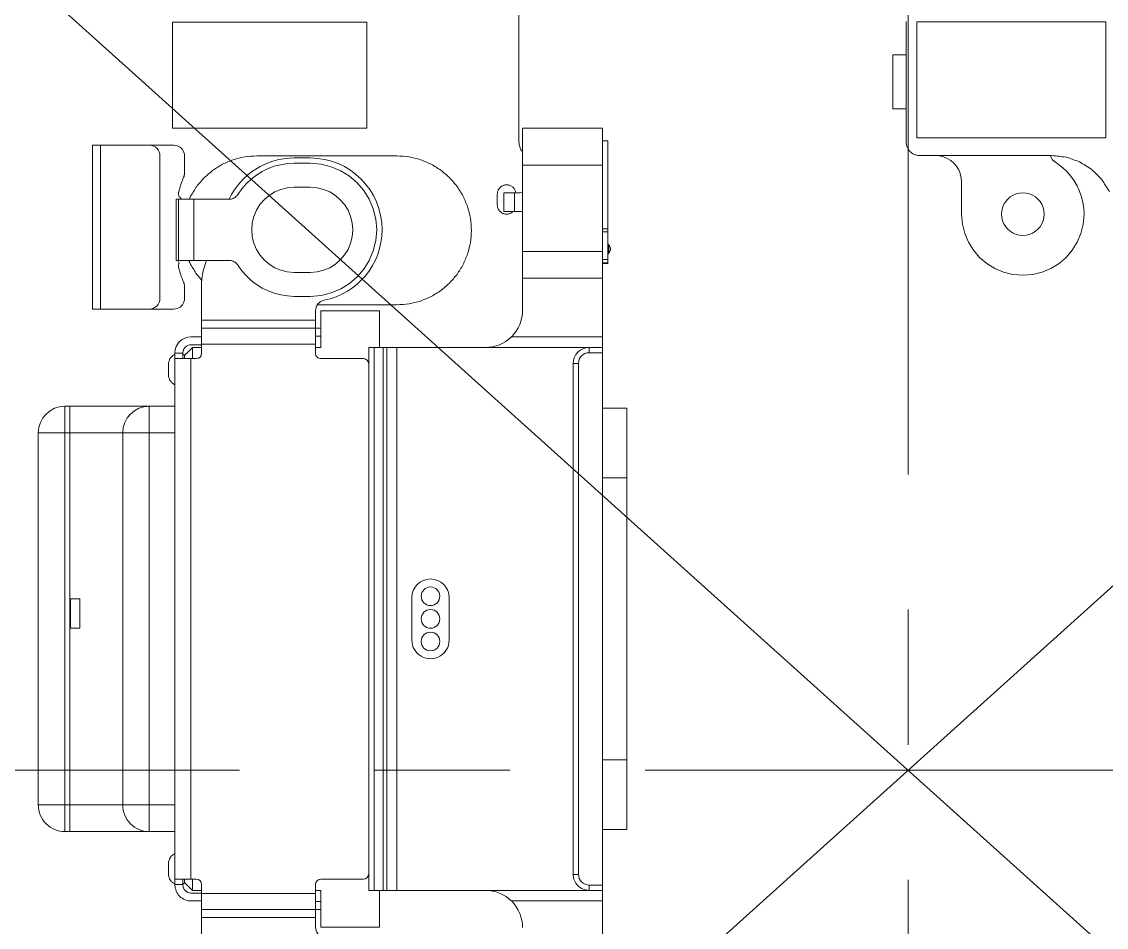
# Model space of a CAD drawing. Header units: millimetres. Extents: x 1863 to 2194, y 977 to 1295.
# Drawn here: x 2027.32 to 2047.69, y 1114.25 to 1131.27 of the extents above; entities that cross this region are included whole.
import ezdxf

# ---------------------------------------------------------------- set-up
doc = ezdxf.new("R2010")
doc.units = ezdxf.units.MM
doc.linetypes.add('CENTERX2', pattern=[101.6, 63.5, -12.7, 12.7, -12.7])
doc.layers.add('05 Tray 實際版框', color=220, linetype='Continuous', lineweight=25)
doc.layers.add('2', color=7, linetype='Continuous', true_color=0xffffff)
doc.layers.add('BMLJ', color=4, linetype='Continuous')
doc.layers.get('0').off()

# ---------------------------------------------------------------- blocks, each defined once
blk = doc.blocks.new('A$C1B9535D9')
at = {"layer": '2', "color": 35, "linetype": 'Continuous', "lineweight": 18}
for p, q in [((33.091, 138.916), (33.091, 138.456)), ((39.698, 138.916), (34.398, 138.916)), ((34.398, 138.456), (34.398, 138.916)), ((39.698, 138.916), (39.698, 138.456)), ((41.004, 138.456), (41.004, 138.916)), ((28.069, 138.556), (28.069, 138.456)), ((28.069, 138.556), (30.369, 138.556)), ((29.722, 138.456), (29.722, 138.556)), ((29.778, 138.556), (29.778, 138.456)), ((30.027, 138.575), (30.173, 138.575)), ((30.09, 138.606), (30.11, 138.606)), ((30.298, 138.456), (30.298, 138.556)), ((30.357, 138.556), (30.357, 138.456)), ((30.369, 138.456), (30.369, 138.556)), ((27.829, 138.456), (27.829, 136.956)), ((42.349, 138.456), (27.829, 138.456)), ((28.524, 136.956), (28.524, 138.456)), ((30.147, 136.956), (30.147, 138.456)), ((30.647, 138.456), (30.647, 136.956)), ((31.749, 136.746), (31.749, 138.456)), ((31.949, 134.066), (31.949, 138.456)), ((32.049, 138.456), (32.049, 138.206)), ((42.049, 138.456), (42.049, 138.206)), ((42.149, 138.456), (42.149, 134.066)), ((46.269, 138.456), (42.349, 138.456)), ((42.349, 138.456), (42.349, 136.746)), ((32.049, 138.206), (31.949, 138.206)), ((42.049, 138.206), (42.149, 138.206)), ((32.249, 138.006), (32.249, 137.906)), ((41.849, 138.006), (32.249, 138.006)), ((41.849, 138.006), (41.849, 137.906)), ((41.849, 137.906), (32.249, 137.906)), ((27.829, 136.956), (31.249, 136.956)), ((29.044, 136.829), (29.04, 136.829)), ((29.044, 136.606), (29.044, 136.906)), ((29.044, 136.806), (29.394, 136.806)), ((29.394, 136.906), (29.394, 136.606)), ((29.394, 136.606), (29.044, 136.606)), ((37.449, 135.576), (36.649, 135.576)), ((36.649, 134.876), (37.449, 134.876)), ((31.949, 134.596), (42.149, 134.596)), ((31.949, 134.405), (42.149, 134.405)), ((42.149, 134.335), (31.949, 134.335)), ((29.001, 133.975), (29.164, 134.076)), ((29.164, 134.076), (29.344, 134.152)), ((29.344, 134.152), (29.536, 134.199)), ((29.536, 134.199), (29.739, 134.216)), ((29.739, 134.216), (29.941, 134.199)), ((29.941, 134.199), (30.134, 134.152)), ((30.134, 134.152), (30.313, 134.076)), ((30.313, 134.076), (30.477, 133.975)), ((31.949, 134.266), (31.259, 134.266)), ((31.259, 133.166), (31.259, 134.266)), ((31.949, 134.166), (42.149, 134.166)), ((42.839, 134.266), (42.149, 134.266)), ((42.839, 134.266), (42.839, 133.166)), ((28.855, 133.85), (29.001, 133.975)), ((30.477, 133.975), (30.623, 133.85)), ((42.149, 134.066), (31.949, 134.066)), ((32.159, 133.966), (32.159, 133.166)), ((41.939, 133.966), (41.939, 133.166)), ((28.628, 133.541), (28.73, 133.705)), ((28.73, 133.705), (28.855, 133.85)), ((29.371, 133.677), (29.266, 133.612)), ((29.486, 133.725), (29.371, 133.677)), ((29.609, 133.755), (29.486, 133.725)), ((29.739, 133.766), (29.609, 133.755)), ((29.869, 133.755), (29.739, 133.766)), ((29.992, 133.725), (29.869, 133.755)), ((30.107, 133.677), (29.992, 133.725)), ((30.211, 133.612), (30.107, 133.677)), ((30.623, 133.85), (30.748, 133.705)), ((30.748, 133.705), (30.849, 133.541)), ((28.553, 133.362), (28.628, 133.541)), ((29.173, 133.532), (29.093, 133.439)), ((29.266, 133.612), (29.173, 133.532)), ((30.305, 133.532), (30.211, 133.612)), ((30.385, 133.439), (30.305, 133.532)), ((30.849, 133.541), (30.925, 133.362)), ((28.505, 133.169), (28.553, 133.362)), ((29.028, 133.334), (28.98, 133.219)), ((29.093, 133.439), (29.028, 133.334)), ((30.45, 133.334), (30.385, 133.439)), ((30.498, 133.219), (30.45, 133.334)), ((30.925, 133.362), (30.972, 133.169)), ((28.489, 132.966), (28.505, 133.169)), ((28.949, 133.096), (28.939, 132.966)), ((28.98, 133.219), (28.949, 133.096)), ((30.528, 133.096), (30.498, 133.219)), ((30.539, 132.966), (30.528, 133.096)), ((30.972, 133.169), (30.989, 132.966)), ((31.949, 133.166), (31.259, 133.166)), ((31.259, 133.066), (32.059, 133.066)), ((31.439, 130.926), (31.439, 133.066)), ((31.589, 130.926), (31.589, 133.166)), ((31.739, 133.166), (31.739, 133.066)), ((31.889, 133.066), (31.889, 130.926)), ((31.949, 133.066), (31.949, 133.166)), ((42.039, 133.066), (42.838, 133.066)), ((42.149, 133.066), (42.149, 133.166)), ((42.839, 133.166), (42.149, 133.166)), ((42.209, 133.066), (42.209, 130.926)), ((42.359, 133.166), (42.359, 133.066)), ((42.509, 130.926), (42.509, 133.166)), ((42.659, 130.926), (42.659, 133.066)), ((28.389, 132.966), (28.389, 132.666)), ((28.489, 132.666), (28.489, 132.966)), ((28.939, 132.966), (28.939, 132.666)), ((30.539, 132.666), (30.539, 132.966)), ((30.989, 132.966), (30.989, 132.665)), ((28.495, 132.539), (28.489, 132.666)), ((28.939, 132.666), (28.949, 132.536)), ((30.528, 132.536), (30.539, 132.666)), ((30.989, 132.665), (30.982, 132.538)), ((28.515, 132.414), (28.495, 132.539)), ((28.949, 132.536), (28.98, 132.414)), ((30.498, 132.414), (30.528, 132.536)), ((30.982, 132.538), (30.963, 132.413)), ((28.546, 132.292), (28.515, 132.414)), ((28.589, 132.175), (28.546, 132.292)), ((28.98, 132.414), (29.028, 132.299)), ((29.028, 132.299), (29.093, 132.194)), ((30.385, 132.194), (30.45, 132.299)), ((30.45, 132.299), (30.498, 132.414)), ((30.931, 132.292), (30.888, 132.175)), ((30.963, 132.413), (30.931, 132.292)), ((28.644, 132.063), (28.589, 132.175)), ((28.709, 131.957), (28.644, 132.063)), ((29.093, 132.194), (29.173, 132.101)), ((29.173, 132.101), (29.266, 132.021)), ((30.211, 132.021), (30.305, 132.101)), ((30.305, 132.101), (30.385, 132.194)), ((30.833, 132.063), (30.768, 131.957)), ((30.888, 132.175), (30.833, 132.063)), ((28.785, 131.858), (28.709, 131.957)), ((28.871, 131.767), (28.785, 131.858)), ((29.266, 132.021), (29.371, 131.956)), ((29.371, 131.956), (29.486, 131.907)), ((29.486, 131.907), (29.609, 131.877)), ((29.609, 131.877), (29.739, 131.867)), ((29.739, 131.867), (29.869, 131.877)), ((29.869, 131.877), (29.992, 131.907)), ((29.992, 131.907), (30.107, 131.956)), ((30.107, 131.956), (30.211, 132.021)), ((30.692, 131.858), (30.606, 131.767)), ((30.768, 131.957), (30.692, 131.858)), ((28.966, 131.684), (28.871, 131.767)), ((29.07, 131.61), (28.966, 131.684)), ((30.511, 131.684), (30.407, 131.61)), ((30.606, 131.767), (30.511, 131.684)), ((29.087, 131.598), (29.07, 131.61)), ((29.103, 131.585), (29.087, 131.598)), ((29.116, 131.57), (29.103, 131.585)), ((29.129, 131.554), (29.116, 131.57)), ((29.139, 131.537), (29.129, 131.554)), ((29.148, 131.519), (29.139, 131.537)), ((29.155, 131.5), (29.148, 131.519)), ((29.16, 131.481), (29.155, 131.5)), ((29.163, 131.461), (29.16, 131.481)), ((29.164, 131.44), (29.163, 131.461)), ((29.164, 131.44), (29.164, 130.446)), ((30.315, 131.461), (30.314, 131.44)), ((30.314, 131.44), (30.314, 130.446)), ((30.318, 131.481), (30.315, 131.461)), ((30.323, 131.5), (30.318, 131.481)), ((30.33, 131.519), (30.323, 131.5)), ((30.338, 131.537), (30.33, 131.519)), ((30.349, 131.554), (30.338, 131.537)), ((30.361, 131.57), (30.349, 131.554)), ((30.375, 131.585), (30.361, 131.57)), ((30.39, 131.598), (30.375, 131.585)), ((30.407, 131.61), (30.39, 131.598)), ((30.407, 130.986), (30.314, 131.021)), ((32.059, 130.926), (30.749, 130.926)), ((31.749, 130.726), (31.749, 130.926)), ((31.899, 130.726), (31.899, 130.926)), ((31.949, 130.756), (31.949, 130.926)), ((32.159, 130.426), (32.159, 130.826)), ((41.939, 130.426), (41.939, 130.826)), ((42.039, 130.926), (43.348, 130.926)), ((42.149, 130.756), (42.149, 130.926)), ((42.199, 130.726), (42.199, 130.926)), ((42.349, 130.726), (42.349, 130.926)), ((29.164, 130.783), (30.314, 130.783)), ((31.949, 130.756), (32.099, 130.606)), ((31.949, 130.756), (32.159, 130.756)), ((32.159, 130.606), (32.099, 130.606)), ((32.159, 130.726), (41.939, 130.726)), ((41.939, 130.756), (42.149, 130.756)), ((41.999, 130.606), (41.939, 130.606)), ((41.999, 130.606), (42.149, 130.756)), ((28.149, 130.404), (28.152, 130.437)), ((28.149, 130.404), (28.149, 128.876)), ((28.152, 130.437), (28.159, 130.467)), ((28.171, 130.496), (28.159, 130.467)), ((28.171, 130.496), (28.188, 130.522)), ((28.208, 130.546), (28.188, 130.522)), ((28.208, 130.546), (28.231, 130.566)), ((28.257, 130.582), (28.231, 130.566)), ((28.286, 130.594), (28.257, 130.582)), ((28.286, 130.594), (28.317, 130.602)), ((28.349, 130.604), (28.317, 130.602)), ((28.675, 130.604), (28.349, 130.604)), ((28.675, 130.604), (28.683, 130.604)), ((28.692, 130.603), (28.683, 130.604)), ((28.7, 130.602), (28.692, 130.603)), ((28.708, 130.601), (28.7, 130.602)), ((28.715, 130.6), (28.708, 130.601)), ((28.715, 130.6), (28.723, 130.598)), ((28.731, 130.596), (28.723, 130.598)), ((28.739, 130.593), (28.731, 130.596)), ((28.747, 130.591), (28.739, 130.593)), ((28.754, 130.588), (28.747, 130.591)), ((28.782, 130.576), (28.754, 130.588)), ((28.81, 130.565), (28.782, 130.576)), ((28.838, 130.554), (28.81, 130.565)), ((28.867, 130.544), (28.838, 130.554)), ((28.867, 130.544), (28.896, 130.534)), ((28.924, 130.525), (28.896, 130.534)), ((28.954, 130.517), (28.924, 130.525)), ((28.983, 130.509), (28.954, 130.517)), ((29.012, 130.501), (28.983, 130.509)), ((29.042, 130.494), (29.012, 130.501)), ((29.055, 130.492), (29.042, 130.494)), ((29.055, 130.492), (29.068, 130.492)), ((29.081, 130.493), (29.068, 130.492)), ((29.081, 130.493), (29.094, 130.496)), ((29.106, 130.501), (29.094, 130.496)), ((29.117, 130.507), (29.106, 130.501)), ((29.128, 130.515), (29.117, 130.507)), ((29.164, 130.549), (29.128, 130.515)), ((29.164, 130.494), (30.314, 130.494)), ((30.314, 130.446), (29.164, 130.446)), ((30.372, 130.501), (30.363, 130.505)), ((30.372, 130.501), (30.384, 130.496)), ((30.384, 130.496), (30.397, 130.493)), ((30.41, 130.492), (30.397, 130.493)), ((30.41, 130.492), (30.423, 130.492)), ((30.437, 130.494), (30.423, 130.492)), ((30.466, 130.501), (30.437, 130.494)), ((30.466, 130.501), (30.495, 130.509)), ((30.524, 130.517), (30.495, 130.509)), ((30.553, 130.525), (30.524, 130.517)), ((30.553, 130.525), (30.582, 130.535)), ((30.611, 130.544), (30.582, 130.535)), ((30.639, 130.554), (30.611, 130.544)), ((30.668, 130.565), (30.639, 130.554)), ((30.696, 130.576), (30.668, 130.565)), ((30.696, 130.576), (30.724, 130.588)), ((30.731, 130.591), (30.724, 130.588)), ((30.731, 130.591), (30.739, 130.594)), ((30.739, 130.594), (30.747, 130.596)), ((30.747, 130.596), (30.754, 130.598)), ((30.754, 130.598), (30.762, 130.6)), ((30.762, 130.6), (30.77, 130.602)), ((30.77, 130.602), (30.778, 130.603)), ((30.786, 130.604), (30.778, 130.603)), ((30.786, 130.604), (30.794, 130.604)), ((30.794, 130.604), (30.802, 130.604)), ((31.029, 130.604), (30.802, 130.604)), ((31.029, 130.604), (31.061, 130.602)), ((31.092, 130.594), (31.061, 130.602)), ((31.092, 130.594), (31.121, 130.582)), ((31.121, 130.582), (31.147, 130.566)), ((31.17, 130.546), (31.147, 130.566)), ((31.17, 130.546), (31.19, 130.522)), ((31.207, 130.496), (31.19, 130.522)), ((31.219, 130.467), (31.207, 130.496)), ((31.219, 130.467), (31.226, 130.437)), ((31.226, 130.437), (31.229, 130.405)), ((31.229, 129.026), (31.229, 130.405)), ((32.049, 130.576), (32.159, 130.576)), ((42.049, 130.426), (32.049, 130.426)), ((32.059, 130.426), (32.059, 130.576)), ((33.053, 128.358), (33.053, 130.427)), ((33.553, 130.427), (33.553, 127.858)), ((40.544, 127.858), (40.544, 130.427)), ((41.044, 130.427), (41.044, 128.358)), ((42.049, 130.576), (41.939, 130.576)), ((42.039, 130.426), (42.039, 130.576)), ((31.029, 130.144), (28.349, 130.144)), ((33.053, 129.941), (41.044, 129.941)), ((33.553, 129.444), (40.544, 129.444)), ((28.149, 129.026), (31.229, 129.026)), ((31.229, 129.026), (31.229, 128.876)), ((31.229, 128.876), (28.149, 128.876)), ((36.672, 128.461), (36.672, 128.639)), ((37.222, 128.639), (36.672, 128.639)), ((37.222, 128.639), (37.222, 128.461)), ((41.044, 128.451), (33.053, 128.451)), ((37.222, 128.461), (36.672, 128.461)), ((33.053, 128.358), (41.044, 128.358)), ((40.544, 127.858), (33.553, 127.858)), ((29.223, 4.482), (29.333, 4.498)), ((29.333, 4.498), (29.444, 4.504)), ((29.444, 4.504), (29.631, 4.489)), ((29.631, 4.489), (29.808, 4.445)), ((28.731, 4.256), (28.82, 4.319)), ((28.82, 4.319), (28.915, 4.374)), ((28.915, 4.374), (29.014, 4.42)), ((29.014, 4.42), (29.117, 4.456)), ((29.117, 4.456), (29.223, 4.482)), ((29.808, 4.445), (29.973, 4.375)), ((29.973, 4.375), (30.123, 4.282)), ((30.123, 4.282), (30.257, 4.167)), ((28.424, 3.912), (28.572, 4.103)), ((28.572, 4.103), (28.648, 4.184)), ((28.648, 4.184), (28.731, 4.256)), ((30.257, 4.167), (30.372, 4.033)), ((28.342, 3.869), (28.424, 3.912)), ((30.372, 4.033), (30.466, 3.882)), ((30.466, 3.882), (30.535, 3.718)), ((29.208, 3.677), (29.161, 3.637)), ((29.26, 3.709), (29.208, 3.677)), ((29.318, 3.734), (29.26, 3.709)), ((29.38, 3.749), (29.318, 3.734)), ((29.444, 3.754), (29.38, 3.749)), ((29.509, 3.749), (29.444, 3.754)), ((29.57, 3.734), (29.509, 3.749)), ((29.628, 3.709), (29.57, 3.734)), ((29.68, 3.677), (29.628, 3.709)), ((29.727, 3.637), (29.68, 3.677)), ((30.535, 3.718), (30.579, 3.541)), ((29.064, 3.48), (29.048, 3.419)), ((29.088, 3.538), (29.064, 3.48)), ((29.121, 3.59), (29.088, 3.538)), ((29.161, 3.637), (29.121, 3.59)), ((29.767, 3.59), (29.727, 3.637)), ((29.8, 3.538), (29.767, 3.59)), ((29.824, 3.48), (29.8, 3.538)), ((29.839, 3.419), (29.824, 3.48)), ((30.579, 3.541), (30.594, 3.354)), ((29.048, 3.419), (29.043, 3.354)), ((29.043, 3.354), (29.048, 3.289)), ((29.048, 3.289), (29.064, 3.228)), ((29.824, 3.228), (29.839, 3.289)), ((29.844, 3.354), (29.839, 3.419)), ((29.839, 3.289), (29.844, 3.354)), ((30.594, 3.354), (30.579, 3.168)), ((29.064, 3.228), (29.088, 3.17)), ((29.088, 3.17), (29.121, 3.118)), ((29.121, 3.118), (29.161, 3.071)), ((29.161, 3.071), (29.208, 3.031)), ((29.68, 3.031), (29.727, 3.071)), ((29.727, 3.071), (29.767, 3.118)), ((29.767, 3.118), (29.8, 3.17)), ((29.8, 3.17), (29.824, 3.228)), ((30.579, 3.168), (30.535, 2.991)), ((29.208, 3.031), (29.26, 2.999)), ((29.26, 2.999), (29.318, 2.974)), ((29.318, 2.974), (29.38, 2.959)), ((29.38, 2.959), (29.444, 2.954)), ((29.444, 2.954), (29.509, 2.959)), ((29.509, 2.959), (29.57, 2.974)), ((29.57, 2.974), (29.628, 2.999)), ((29.628, 2.999), (29.68, 3.031)), ((30.535, 2.991), (30.466, 2.826)), ((30.372, 2.675), (30.257, 2.541)), ((30.466, 2.826), (30.372, 2.675)), ((30.257, 2.541), (30.123, 2.426)), ((29.808, 2.263), (29.631, 2.219)), ((29.973, 2.333), (29.808, 2.263)), ((30.123, 2.426), (29.973, 2.333)), ((28.488, 2.058), (28.438, 1.999)), ((28.546, 2.108), (28.488, 2.058)), ((28.612, 2.149), (28.546, 2.108)), ((28.683, 2.179), (28.612, 2.149)), ((28.76, 2.198), (28.683, 2.179)), ((28.841, 2.204), (28.76, 2.198)), ((29.444, 2.204), (28.841, 2.204)), ((29.631, 2.219), (29.444, 2.204)), ((28.367, 1.862), (28.348, 1.785)), ((28.397, 1.934), (28.367, 1.862)), ((28.438, 1.999), (28.397, 1.934)), ((26.454, 1.162), (26.454, 0.911)), ((27.467, 0.911), (27.467, 1.162)), ((26.454, 0.911), (27.467, 0.911))]:
    blk.add_line(p, q, dxfattribs=at)
for centre in [(36.624, 135.226), (37.049, 135.226), (37.474, 135.226)]:
    blk.add_circle(centre, 0.175, dxfattribs=at)
for centre, radius, start, end in [((29.988, 138.606), 0.05, 270, 322.0201), ((30.09, 138.526), 0.08, 90, 142.0201), ((30.11, 138.526), 0.08, 37.9799, 90), ((30.213, 138.606), 0.05, 217.9799, 270), ((32.249, 138.206), 0.3, 180, 270), ((32.249, 138.206), 0.2, 180, 270), ((41.849, 138.206), 0.3, 270, 0), ((41.849, 138.206), 0.2, 270, 0), ((28.944, 136.906), 0.1, 0, 30.0012), ((29.494, 136.906), 0.1, 149.9988, 180), ((31.249, 136.256), 0.7, 44.4153, 90), ((42.849, 136.256), 0.7, 89.9995, 180), ((36.649, 135.226), 0.35, 90, 270), ((37.449, 135.226), 0.35, 270, 90), ((29.739, 132.966), 1.35, 90.0002, 180), ((29.739, 132.966), 1.35, 11.159, 89.9998), ((32.259, 133.966), 0.1, 90, 180), ((41.839, 133.966), 0.1, 0, 90), ((31.259, 133.266), 0.2, 191.159, 269.999), ((32.059, 133.166), 0.1, 270, 0), ((42.039, 133.166), 0.1, 180, 270), ((42.838, 133.266), 0.2, 270.001, 348.841), ((29.739, 132.666), 1.35, 180, 244.7992), ((30.749, 131.926), 1, 250, 269.9998), ((32.059, 130.826), 0.1, 0, 90), ((42.039, 130.826), 0.1, 90, 180), ((32.049, 130.726), 0.3, 180, 270), ((32.049, 130.726), 0.15, 180, 270), ((42.049, 130.726), 0.15, 270, 0), ((42.049, 130.726), 0.3, 270, 0), ((29.649, 132.064), 1.715, 292.8029, 294.6168), ((28.349, 129.944), 0.2, 90, 180.0008), ((31.029, 129.944), 0.2, 0.0042, 90), ((33.553, 128.358), 0.5, 180, 270), ((40.544, 128.358), 0.5, 270, 0)]:
    blk.add_arc(centre, radius, start, end, dxfattribs=at)
for centre, major_axis, ratio, start_param, end_param in [((31.249, 136.256), (-0.643, -0.278), 1, 2.73378, 3.508974), ((33.553, 129.941), (0.5, 0), 0.993346, 3.141593, 4.712389), ((40.544, 129.941), (-0.5, 0), 0.993346, 1.570796, 3.141593)]:
    blk.add_ellipse(centre, major_axis=major_axis, ratio=ratio, start_param=start_param, end_param=end_param, dxfattribs=at)
for points, knots in [([(34.398, 138.916), (34.359, 138.916), (34.319, 138.916), (34.241, 138.916), (34.202, 138.916), (34.124, 138.916), (34.085, 138.916), (34.007, 138.916), (33.968, 138.916), (33.91, 138.916), (33.891, 138.916), (33.853, 138.916), (33.834, 138.916), (33.777, 138.916), (33.74, 138.916), (33.668, 138.916), (33.633, 138.916), (33.582, 138.916), (33.565, 138.916), (33.532, 138.916), (33.515, 138.916), (33.436, 138.916), (33.379, 138.916), (33.315, 138.916), (33.303, 138.916), (33.279, 138.916), (33.268, 138.916), (33.235, 138.916), (33.196, 138.916), (33.165, 138.916), (33.139, 138.916), (33.127, 138.916), (33.1, 138.916), (33.091, 138.916), (33.091, 138.916), (33.091, 138.916), (33.091, 138.916)], [0, 0, 0, 0, 0.062484, 0.062484, 0.124969, 0.124969, 0.187453, 0.187453, 0.249937, 0.249937, 0.281179, 0.281179, 0.312421, 0.312421, 0.374906, 0.374906, 0.43739, 0.43739, 0.468632, 0.468632, 0.499874, 0.499874, 0.624843, 0.624843, 0.656085, 0.656085, 0.687327, 0.687327, 0.749811, 0.812295, 0.812295, 0.87478, 0.87478, 0.999748, 0.999748, 1, 1, 1, 1]), ([(39.698, 138.916), (39.737, 138.916), (39.777, 138.916), (39.855, 138.916), (39.894, 138.916), (40.012, 138.916), (40.09, 138.916), (40.186, 138.916), (40.205, 138.916), (40.244, 138.916), (40.263, 138.916), (40.32, 138.916), (40.357, 138.916), (40.429, 138.916), (40.464, 138.916), (40.516, 138.916), (40.532, 138.916), (40.566, 138.916), (40.582, 138.916), (40.661, 138.916), (40.718, 138.916), (40.781, 138.916), (40.794, 138.916), (40.817, 138.916), (40.828, 138.916), (40.861, 138.916), (40.9, 138.916), (40.93, 138.916), (40.95, 138.916), (40.957, 138.916), (40.968, 138.916), (40.973, 138.916), (40.995, 138.916), (41.004, 138.916), (41.004, 138.916), (41.004, 138.916), (41.004, 138.916)], [0, 0, 0, 0, 0.062461, 0.062461, 0.124922, 0.124922, 0.249844, 0.249844, 0.281074, 0.281074, 0.312305, 0.312305, 0.374766, 0.374766, 0.437227, 0.437227, 0.468457, 0.468457, 0.499688, 0.499688, 0.62461, 0.62461, 0.65584, 0.65584, 0.687071, 0.687071, 0.749532, 0.811993, 0.811993, 0.843223, 0.843223, 0.874454, 0.874454, 0.999376, 0.999376, 1, 1, 1, 1]), ([(30.1, 138.556), (30.085, 138.556), (30.07, 138.556), (30.05, 138.556), (30.044, 138.556), (30.039, 138.556)], [0, 0, 0, 0, 0.505827, 0.505827, 1, 1, 1, 1]), ([(30.182, 138.556), (30.175, 138.556), (30.169, 138.556), (30.16, 138.556), (30.156, 138.556), (30.151, 138.556), (30.15, 138.556), (30.146, 138.556), (30.144, 138.556), (30.129, 138.556), (30.115, 138.556), (30.1, 138.556)], [0, 0, 0, 0, 0.196199, 0.196199, 0.39715, 0.39715, 0.5981, 0.5981, 0.79905, 0.79905, 1, 1, 1, 1])]:
    blk.add_open_spline(points, degree=3, knots=knots, dxfattribs=at)
for points, degree in [([(28.264, 136.936), (28.25, 136.93), (28.236, 136.924), (28.222, 136.918)], 3), ([(28.042, 136.884), (11.649, 136.884)], 1), ([(28.089, 136.886), (28.073, 136.886), (28.058, 136.885), (28.042, 136.884)], 3), ([(28.134, 136.893), (28.119, 136.891), (28.104, 136.888), (28.089, 136.886)], 3), ([(28.179, 136.903), (28.164, 136.9), (28.149, 136.896), (28.134, 136.893)], 3), ([(28.222, 136.918), (28.208, 136.913), (28.193, 136.908), (28.179, 136.903)], 3), ([(28.913, 136.736), (28.91, 136.728), (28.906, 136.72), (28.903, 136.711)], 3), ([(28.927, 136.759), (28.923, 136.752), (28.918, 136.744), (28.913, 136.736)], 3), ([(28.945, 136.78), (28.939, 136.773), (28.933, 136.766), (28.927, 136.759)], 3), ([(28.965, 136.797), (28.958, 136.792), (28.952, 136.786), (28.945, 136.78)], 3), ([(28.988, 136.812), (28.981, 136.807), (28.973, 136.802), (28.965, 136.797)], 3), ([(29.013, 136.822), (29.005, 136.819), (28.997, 136.815), (28.988, 136.812)], 3), ([(29.04, 136.829), (29.031, 136.827), (29.022, 136.825), (29.013, 136.822)], 3), ([(29.41, 136.759), (29.404, 136.766), (29.398, 136.773), (29.393, 136.78)], 3), ([(29.424, 136.736), (29.42, 136.744), (29.415, 136.752), (29.41, 136.759)], 3), ([(29.435, 136.711), (29.431, 136.72), (29.428, 136.728), (29.424, 136.736)], 3), ([(28.896, 136.684), (28.895, 136.675), (28.894, 136.666), (28.894, 136.656)], 3), ([(28.894, 136.656), (28.894, 136.647), (28.895, 136.637), (28.896, 136.628)], 3), ([(28.903, 136.711), (28.9, 136.702), (28.898, 136.693), (28.896, 136.684)], 3), ([(28.896, 136.628), (28.898, 136.619), (28.9, 136.61), (28.903, 136.601)], 3), ([(28.903, 136.601), (28.906, 136.592), (28.91, 136.584), (28.913, 136.575)], 3), ([(28.913, 136.575), (28.918, 136.568), (28.923, 136.56), (28.927, 136.552)], 3), ([(28.927, 136.552), (28.933, 136.546), (28.939, 136.539), (28.945, 136.532)], 3), ([(28.945, 136.532), (28.952, 136.526), (28.958, 136.52), (28.965, 136.515)], 3), ([(28.965, 136.515), (28.973, 136.51), (28.981, 136.505), (28.988, 136.5)], 3), ([(29.349, 136.5), (29.357, 136.505), (29.365, 136.51), (29.372, 136.515)], 3), ([(29.372, 136.515), (29.379, 136.52), (29.386, 136.526), (29.393, 136.532)], 3), ([(29.393, 136.532), (29.398, 136.539), (29.404, 136.546), (29.41, 136.552)], 3), ([(29.41, 136.552), (29.415, 136.56), (29.42, 136.568), (29.424, 136.575)], 3), ([(29.424, 136.575), (29.428, 136.584), (29.431, 136.592), (29.435, 136.601)], 3), ([(29.442, 136.684), (29.439, 136.693), (29.437, 136.702), (29.435, 136.711)], 3), ([(29.435, 136.601), (29.437, 136.61), (29.439, 136.619), (29.442, 136.628)], 3), ([(29.444, 136.656), (29.443, 136.666), (29.442, 136.675), (29.442, 136.684)], 3), ([(29.442, 136.628), (29.442, 136.637), (29.443, 136.647), (29.444, 136.656)], 3), ([(28.988, 136.5), (28.997, 136.497), (29.005, 136.493), (29.013, 136.49)], 3), ([(29.013, 136.49), (29.022, 136.488), (29.031, 136.485), (29.04, 136.483)], 3), ([(29.04, 136.483), (29.05, 136.482), (29.059, 136.482), (29.069, 136.481)], 3), ([(29.069, 136.481), (29.269, 136.481)], 1), ([(29.269, 136.481), (29.278, 136.482), (29.288, 136.482), (29.297, 136.483)], 3), ([(29.297, 136.483), (29.306, 136.485), (29.315, 136.488), (29.324, 136.49)], 3), ([(29.324, 136.49), (29.333, 136.493), (29.341, 136.497), (29.349, 136.5)], 3), ([(29.106, 135.84), (29.173, 135.868), (29.24, 135.896), (29.307, 135.924)], 3), ([(29.307, 135.924), (29.379, 135.942), (29.45, 135.96), (29.522, 135.977)], 3), ([(29.522, 135.977), (29.598, 135.984), (29.674, 135.99), (29.749, 135.996)], 3), ([(29.749, 135.996), (29.825, 135.99), (29.901, 135.984), (29.976, 135.977)], 3), ([(29.976, 135.977), (30.048, 135.96), (30.12, 135.942), (30.192, 135.924)], 3), ([(30.192, 135.924), (30.259, 135.896), (30.326, 135.868), (30.393, 135.84)], 3), ([(28.759, 135.586), (28.814, 135.633), (28.868, 135.679), (28.922, 135.726)], 3), ([(28.922, 135.726), (28.984, 135.764), (29.045, 135.802), (29.106, 135.84)], 3), ([(30.393, 135.84), (30.454, 135.802), (30.515, 135.764), (30.576, 135.726)], 3), ([(30.576, 135.726), (30.63, 135.679), (30.685, 135.633), (30.739, 135.586)], 3), ([(28.619, 135.423), (28.666, 135.477), (28.713, 135.532), (28.759, 135.586)], 3), ([(30.739, 135.586), (30.786, 135.532), (30.833, 135.477), (30.879, 135.423)], 3), ([(28.505, 135.239), (28.543, 135.301), (28.581, 135.362), (28.619, 135.423)], 3), ([(30.879, 135.423), (30.917, 135.362), (30.955, 135.301), (30.993, 135.239)], 3), ([(28.421, 135.039), (28.449, 135.106), (28.477, 135.173), (28.505, 135.239)], 3), ([(30.993, 135.239), (31.021, 135.173), (31.05, 135.106), (31.078, 135.039)], 3), ([(28.367, 134.823), (28.385, 134.895), (28.403, 134.967), (28.421, 135.039)], 3), ([(31.078, 135.039), (31.096, 134.967), (31.113, 134.895), (31.131, 134.823)], 3), ([(28.349, 134.596), (28.355, 134.672), (28.361, 134.748), (28.367, 134.823)], 3), ([(31.131, 134.823), (31.137, 134.748), (31.143, 134.672), (31.149, 134.596)], 3), ([(28.349, 131.965), (28.349, 134.596)], 1), ([(31.149, 134.596), (31.149, 133.104)], 1), ([(27.83, 134.032), (25.835, 134.032)], 1), ([(25.835, 134.032), (25.835, 130.381)], 1), ([(27.83, 130.381), (27.83, 134.032)], 1), ([(28.367, 131.738), (28.361, 131.813), (28.355, 131.889), (28.349, 131.965)], 3), ([(28.421, 131.522), (28.403, 131.594), (28.385, 131.666), (28.367, 131.738)], 3), ([(28.505, 131.321), (28.477, 131.388), (28.449, 131.455), (28.421, 131.522)], 3), ([(28.619, 131.137), (28.581, 131.199), (28.543, 131.26), (28.505, 131.321)], 3), ([(28.759, 130.974), (28.713, 131.029), (28.666, 131.083), (28.619, 131.137)], 3), ([(28.922, 130.834), (28.868, 130.881), (28.814, 130.928), (28.759, 130.974)], 3), ([(29.106, 130.72), (29.045, 130.758), (28.984, 130.796), (28.922, 130.834)], 3), ([(30.576, 130.834), (30.515, 130.796), (30.454, 130.758), (30.393, 130.72)], 3), ([(30.694, 130.936), (30.655, 130.902), (30.616, 130.868), (30.576, 130.834)], 3), ([(29.164, 130.696), (29.145, 130.704), (29.125, 130.712), (29.106, 130.72)], 3), ([(30.393, 130.72), (30.366, 130.709), (30.34, 130.698), (30.314, 130.687)], 3), ([(32.095, 130.609), (32.092, 130.605), (32.089, 130.6), (32.086, 130.595)], 3), ([(42.022, 130.595), (42.018, 130.602), (42.013, 130.609), (42.009, 130.617)], 3), ([(32.086, 130.595), (32.084, 130.589), (32.081, 130.582), (32.078, 130.576)], 3), ([(32.08, 130.426), (32.082, 130.421), (32.084, 130.416), (32.086, 130.412)], 3), ([(32.086, 130.412), (32.092, 130.403), (32.097, 130.394), (32.103, 130.385)], 3), ([(32.625, 130.385), (32.631, 130.394), (32.636, 130.403), (32.642, 130.412)], 3), ([(32.642, 130.412), (32.644, 130.416), (32.646, 130.421), (32.648, 130.426)], 3), ([(41.461, 130.426), (41.463, 130.421), (41.465, 130.416), (41.467, 130.412)], 3), ([(41.467, 130.412), (41.472, 130.403), (41.478, 130.394), (41.483, 130.385)], 3), ([(42.006, 130.385), (42.011, 130.394), (42.017, 130.403), (42.022, 130.412)], 3), ([(42.03, 130.576), (42.028, 130.582), (42.025, 130.589), (42.022, 130.595)], 3), ([(42.022, 130.412), (42.024, 130.416), (42.026, 130.421), (42.028, 130.426)], 3), ([(25.835, 130.381), (27.83, 130.381)], 1), ([(32.103, 130.385), (32.109, 130.378), (32.116, 130.37), (32.123, 130.362)], 3), ([(32.123, 130.362), (32.13, 130.356), (32.138, 130.349), (32.146, 130.342)], 3), ([(32.146, 130.342), (32.155, 130.337), (32.163, 130.332), (32.172, 130.326)], 3), ([(32.172, 130.326), (32.182, 130.322), (32.191, 130.318), (32.201, 130.314)], 3), ([(32.201, 130.314), (32.211, 130.312), (32.221, 130.309), (32.232, 130.307)], 3), ([(32.232, 130.307), (32.242, 130.306), (32.253, 130.305), (32.264, 130.304)], 3), ([(32.264, 130.304), (32.464, 130.304)], 1), ([(32.464, 130.304), (32.475, 130.305), (32.486, 130.306), (32.496, 130.307)], 3), ([(32.496, 130.307), (32.507, 130.309), (32.517, 130.312), (32.527, 130.314)], 3), ([(32.527, 130.314), (32.537, 130.318), (32.546, 130.322), (32.556, 130.326)], 3), ([(32.556, 130.326), (32.565, 130.332), (32.573, 130.337), (32.582, 130.342)], 3), ([(32.582, 130.342), (32.59, 130.349), (32.598, 130.356), (32.605, 130.362)], 3), ([(32.605, 130.362), (32.612, 130.37), (32.619, 130.378), (32.625, 130.385)], 3), ([(41.483, 130.385), (41.49, 130.378), (41.497, 130.37), (41.503, 130.362)], 3), ([(41.503, 130.362), (41.511, 130.356), (41.519, 130.349), (41.527, 130.342)], 3), ([(41.527, 130.342), (41.535, 130.337), (41.544, 130.332), (41.553, 130.326)], 3), ([(41.553, 130.326), (41.562, 130.322), (41.572, 130.318), (41.582, 130.314)], 3), ([(41.582, 130.314), (41.592, 130.312), (41.602, 130.309), (41.612, 130.307)], 3), ([(41.612, 130.307), (41.623, 130.306), (41.634, 130.305), (41.645, 130.304)], 3), ([(41.645, 130.304), (41.845, 130.304)], 1), ([(41.845, 130.304), (41.855, 130.305), (41.866, 130.306), (41.877, 130.307)], 3), ([(41.877, 130.307), (41.887, 130.309), (41.898, 130.312), (41.908, 130.314)], 3), ([(41.908, 130.314), (41.917, 130.318), (41.927, 130.322), (41.937, 130.326)], 3), ([(41.937, 130.326), (41.945, 130.332), (41.954, 130.337), (41.963, 130.342)], 3), ([(41.963, 130.342), (41.971, 130.349), (41.978, 130.356), (41.986, 130.362)], 3), ([(41.986, 130.362), (41.993, 130.37), (41.999, 130.378), (42.006, 130.385)], 3), ([(28.009, 4.911), (25.829, 4.911)], 1), ([(25.829, 4.911), (25.829, 1.361)], 1), ([(28.009, 1.361), (28.009, 4.911)], 1), ([(28.794, 4.837), (28.87, 4.884), (28.945, 4.932), (29.021, 4.979)], 3), ([(28.604, 4.647), (28.667, 4.71), (28.73, 4.774), (28.794, 4.837)], 3), ([(28.461, 4.42), (28.508, 4.496), (28.556, 4.571), (28.604, 4.647)], 3), ([(28.372, 4.166), (28.402, 4.25), (28.431, 4.335), (28.461, 4.42)], 3), ([(28.342, 3.899), (28.352, 3.988), (28.362, 4.077), (28.372, 4.166)], 3), ([(28.342, 1.411), (28.342, 3.899)], 1), ([(25.829, 1.361), (28.009, 1.361)], 1), ([(28.24, 1.211), (28.249, 1.218), (28.257, 1.225), (28.266, 1.232)], 3), ([(28.266, 1.232), (28.273, 1.24), (28.28, 1.248), (28.288, 1.256)], 3), ([(28.288, 1.256), (28.294, 1.265), (28.3, 1.274), (28.307, 1.283)], 3), ([(28.307, 1.283), (28.312, 1.293), (28.317, 1.303), (28.322, 1.313)], 3), ([(28.322, 1.313), (28.325, 1.323), (28.329, 1.334), (28.333, 1.344)], 3), ([(28.333, 1.344), (28.335, 1.355), (28.337, 1.366), (28.34, 1.377)], 3), ([(28.34, 1.377), (28.34, 1.389), (28.341, 1.4), (28.342, 1.411)], 3), ([(25.828, 1.162), (28.092, 1.162)], 1), ([(28.092, 1.162), (28.094, 1.162), (28.096, 1.162), (28.098, 1.162)], 3), ([(28.098, 1.162), (28.1, 1.162), (28.102, 1.162), (28.103, 1.162)], 3), ([(28.103, 1.162), (28.105, 1.162), (28.107, 1.162), (28.109, 1.162)], 3), ([(28.109, 1.162), (28.111, 1.162), (28.113, 1.162), (28.115, 1.163)], 3), ([(28.115, 1.163), (28.117, 1.163), (28.119, 1.163), (28.121, 1.163)], 3), ([(28.121, 1.163), (28.122, 1.163), (28.124, 1.164), (28.126, 1.164)], 3), ([(28.126, 1.164), (28.128, 1.164), (28.13, 1.164), (28.132, 1.165)], 3), ([(28.132, 1.165), (28.134, 1.165), (28.136, 1.165), (28.138, 1.166)], 3), ([(28.138, 1.166), (28.139, 1.166), (28.141, 1.166), (28.143, 1.167)], 3), ([(28.143, 1.167), (28.145, 1.167), (28.147, 1.168), (28.149, 1.168)], 3), ([(28.149, 1.168), (28.16, 1.171), (28.171, 1.175), (28.182, 1.178)], 3), ([(28.182, 1.178), (28.192, 1.183), (28.202, 1.188), (28.212, 1.193)], 3), ([(28.212, 1.193), (28.222, 1.199), (28.231, 1.205), (28.24, 1.211)], 3)]:
    blk.add_open_spline(points, degree=degree, dxfattribs=at)

msp = doc.modelspace()

# ---------------------------------------------------------------- linework, layer by layer
at = {"layer": '05 Tray 實際版框', "linetype": 'CENTERX2', "lineweight": 0, "ltscale": 0.2}
for p, q in [((2043.966, 1257.38), (2043.966, 977.019)), ((2193.966, 1117.203), (1893.966, 1117.203))]:
    msp.add_line(p, q, dxfattribs=at)
at = {"layer": 'BMLJ'}
for p, q in [((1893.966, 1252.203), (2193.966, 982.203)), ((1893.966, 982.203), (2193.966, 1252.203))]:
    msp.add_line(p, q, dxfattribs=at)

# ---------------------------------------------------------------- block references
at = {"linetype": 'Continuous', "rotation": 270}
for p in [(1899.769, 1157.094), (2042.769, 1157.094)]:
    msp.add_blockref('A$C1B9535D9', p, dxfattribs=at)

doc.saveas('drawing.dxf')
